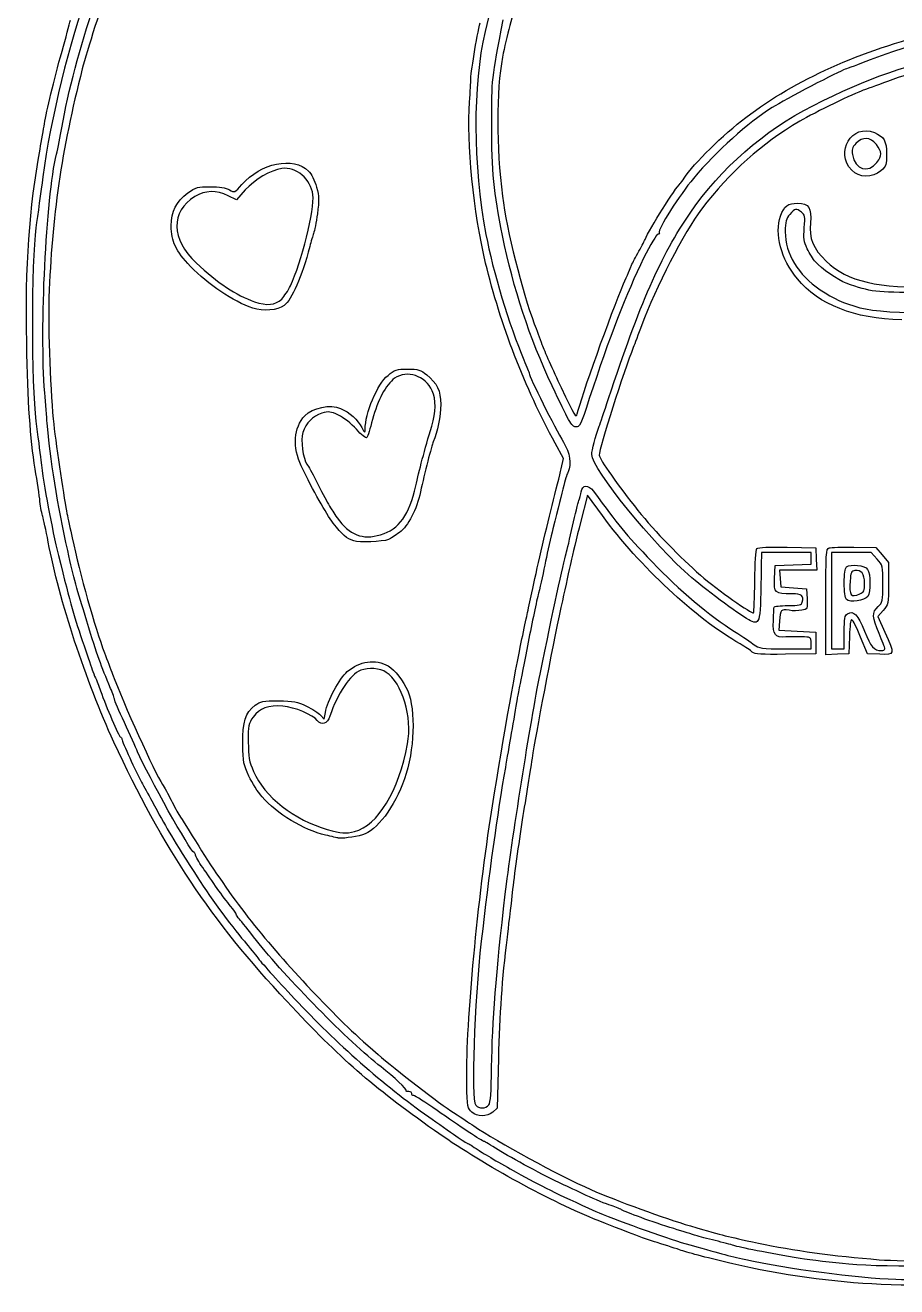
# Model space of a CAD drawing. Header units: millimetres. Extents: x 15 to 195, y 46 to 238.
# Drawn here: x 15.3 to 101.9, y 46.4 to 171.8 of the extents above; entities that cross this region are included whole.
import ezdxf

# ---------------------------------------------------------------- set-up
doc = ezdxf.new("R2010")
doc.units = ezdxf.units.MM
doc.layers.add('Capa_1', color=7, linetype='CONTINUOUS')

msp = doc.modelspace()

# ---------------------------------------------------------------- linework, layer by layer
at = {"layer": 'Capa_1', "color": 7}
for points in [[(99.97286, 158.17009)], [(97.46255, 157.38273)], [(40.78993, 144.58243)], [(37.92126, 143.66994)], [(47.9498, 120.52711)], [(50.62466, 121.14243)], [(96.95051, 114.7057)], [(98.267, 115.26374)], [(100.75249, 109.80859)], [(48.04084, 91.64213)], [(46.42557, 90.9788)], [(61.3756, 64.45335)], [(97.17965, 48.61449)], [(100.38604, 46.60501)]]:
    msp.add_lwpolyline(points, close=True, dxfattribs=at)
for points in [[(37.16885, 155.42769), (36.28264, 154.43808), (35.44702, 154.85644)], [(68.58057, 127.7026), (68.81979, 128.72021), (67.98486, 130.23958)], [(72.66854, 123.05586), (71.18524, 125.08616), (70.49316, 122.37282)], [(89.79679, 116.806), (89.85039, 118.09834), (91.63686, 118.15414), (93.42333, 118.21004), (93.42333, 118.78843), (93.42333, 119.36682), (90.94976, 119.36682), (88.47619, 119.36682), (88.46269, 118.04954)], [(91.05558, 119.9087), (93.8815, 119.8546), (93.9365, 118.73247), (93.9915, 117.61034), (92.13954, 117.61034), (90.28759, 117.61034), (90.34389, 116.78095), (90.40019, 115.95155), (91.68278, 115.85395), (92.96537, 115.75635), (93.01987, 114.75805)], [(99.98364, 118.72323), (99.39802, 119.36677), (97.41846, 119.36677), (95.4389, 119.36677), (95.4389, 114.58553), (95.4389, 109.8043), (96.0802, 109.8043), (96.72149, 109.8043), (96.72149, 111.45623)], [(97.6876, 119.9114), (99.84469, 119.8922), (100.48182, 119.14107), (101.11895, 118.38995), (101.11895, 116.30192)], [(97.23269, 111.03774), (97.17959, 109.31649), (96.03442, 109.25839), (94.88925, 109.20029), (94.88922, 114.4655)], [(100.58661, 113.61913), (100.05428, 113.02439), (100.76459, 111.46317)], [(90.28182, 112.53657), (90.21692, 111.65838), (92.0492, 111.56078), (93.88147, 111.46318), (93.88147, 110.38984), (93.88147, 109.3165), (90.8778, 109.2628)], [(90.84139, 109.80433), (93.4234, 109.80433), (93.4234, 110.38979)], [(100.25444, 109.25879), (99.02348, 109.31649), (98.33946, 110.97212)], [(44.64904, 103.20733), (45.01702, 102.8154), (45.1317, 103.46647)], [(62.33448, 69.05586), (62.21607, 64.11786), (61.76262, 63.73796)], [(59.68403, 63.73096), (59.68405, 63.7307)]]:
    msp.add_lwpolyline(points, dxfattribs=at)
for points in [[(23.7169, 176.05851), (22.95849, 174.05665), (21.40271, 169.21487), (20.95779, 167.4718)], [(21.54945, 175.18038), (19.72241, 170.33372), (17.80902, 162.51918), (17.03395, 156.73849)], [(62.27517, 175.47308), (62.07983, 175.19061), (61.43228, 172.98887), (61.01246, 171.17973)], [(18.9225, 161.61724), (19.54484, 165.19944), (20.74014, 169.71743), (22.14939, 173.81425)], [(64.19099, 174.05178), (63.81848, 173.25646), (63.10397, 170.59261), (62.74015, 168.64269)], [(18.9467, 169.22818), (19.30799, 170.51618), (19.68254, 171.90296), (19.77903, 172.30991)], [(59.58197, 166.38359), (59.54347, 166.80273), (60.20245, 170.83543), (60.50924, 172.05788)], [(61.66757, 162.00754), (61.66957, 166.48097), (61.65957, 166.38635), (62.82259, 172.34892)], [(133.36693, 168.64824), (123.45958, 173.06201), (111.14173, 172.95459), (99.28663, 168.35105)], [(61.01246, 171.17973), (59.75518, 165.7617), (59.7879, 158.0244), (61.09786, 150.98147)], [(86.93968, 162.64274), (91.98108, 166.43487), (98.17155, 169.21786), (105.93019, 171.18012)], [(17.19722, 162.00754), (17.39182, 163.27494), (18.12116, 166.28512), (18.9467, 169.22818)], [(62.74015, 168.64269), (62.10722, 165.25051), (62.10529, 159.73188), (62.73515, 154.79747)], [(93.60656, 163.80629), (99.12596, 166.61042), (103.08934, 167.97792), (108.99766, 169.11676)], [(99.28663, 168.35105), (98.12772, 167.90102), (97.01462, 167.4856), (96.81307, 167.42788)], [(110.73842, 168.77334), (107.58902, 168.24789), (103.70687, 167.2263), (101.02736, 166.21789)], [(20.95779, 167.4718), (18.88767, 159.36158), (17.91988, 152.7164), (17.6467, 144.73656)], [(96.81307, 167.42788), (96.28783, 167.27748), (90.7737, 164.38157), (89.5673, 163.62255)], [(59.45862, 164.15134), (59.54052, 165.22626), (59.59602, 166.23077), (59.58197, 166.38359)], [(101.02736, 166.21789), (99.91884, 165.8007), (98.82834, 165.40196), (98.60403, 165.33181)], [(98.60403, 165.33181), (97.77726, 165.07321), (93.83378, 163.1466), (92.30052, 162.25217)], [(61.06435, 148.15173), (59.87208, 153.11837), (59.15924, 160.22121), (59.45862, 164.15134)], [(81.38944, 153.12816), (84.44499, 157.57718), (88.74737, 161.33759), (93.60656, 163.80629)], [(89.5673, 163.62255), (87.08559, 162.06115), (84.07966, 159.35836), (81.72736, 156.57324)], [(16.75847, 159.47056), (16.91738, 160.32923), (17.11481, 161.47087), (17.19722, 162.00754)], [(62.74472, 150.88386), (61.84208, 155.31101), (61.66523, 157.13732), (61.66757, 162.00754)], [(80.81658, 156.60449), (81.72537, 158.02118), (84.71483, 160.96921), (86.93968, 162.64274)], [(92.30052, 162.25217), (88.45104, 160.0066), (85.41414, 157.28874), (82.5214, 153.50043)], [(97.46255, 157.38276), (95.75678, 159.19954), (97.47415, 162.04881), (99.7255, 161.13715)], [(18.3936, 158.98268), (18.53532, 159.57302), (18.77332, 160.75857), (18.9225, 161.61724)], [(99.91167, 159.94347), (99.30592, 160.71021), (98.54511, 160.74758), (97.88366, 160.04307)], [(99.7255, 161.13715), (100.64261, 160.76577), (100.93572, 160.24817), (100.93572, 159.00003)], [(15.4288, 140.24806), (15.28543, 147.81967), (15.69316, 153.71402), (16.75847, 159.47056)], [(97.88366, 160.04307), (97.50731, 159.64223), (97.43603, 159.42194), (97.52662, 158.93955)], [(99.97287, 158.1701), (100.50521, 158.84285), (100.4926, 159.20815), (99.91167, 159.94347)], [(17.22557, 135.26271), (16.70851, 141.54486), (17.35393, 154.65176), (18.3936, 158.98268)], [(36.82184, 155.95337), (38.69167, 158.11392), (41.96497, 158.78261), (43.45719, 157.30888)], [(97.52662, 158.93955), (97.80965, 157.4323), (99.07429, 157.03451), (99.97286, 158.17009)], [(100.93572, 159.00003), (100.93572, 157.95147), (100.88442, 157.80047), (100.37198, 157.34123)], [(40.81006, 157.55944), (39.67804, 157.39772), (38.11199, 156.48088), (37.16885, 155.42769)], [(43.89444, 154.94058), (43.69925, 156.49801), (42.21309, 157.75987), (40.81006, 157.55944)], [(43.45719, 157.30888), (43.74035, 157.02924), (44.07109, 156.3622), (44.24804, 155.7139)], [(100.37198, 157.34123), (99.54657, 156.60149), (98.17773, 156.62103), (97.46255, 157.38273)], [(17.03395, 156.73849), (16.83247, 155.23582), (16.52332, 152.95253), (16.34696, 151.66453)], [(31.46845, 155.13107), (32.24061, 155.69868), (32.44086, 155.75443), (33.69127, 155.74986)], [(33.69127, 155.74986), (34.57435, 155.74686), (35.25368, 155.63693), (35.59209, 155.44288)], [(35.59209, 155.44288), (36.11134, 155.14514), (36.12855, 155.15229), (36.82184, 155.95337)], [(44.24804, 155.7139), (44.51087, 154.75095), (44.5222, 154.39093), (44.33144, 153.06375)], [(76.91502, 150.5141), (77.33599, 151.52126), (79.9622, 155.68657), (80.40877, 156.05537)], [(81.72736, 156.57324), (80.36727, 154.9629), (78.14614, 151.45397), (78.30911, 151.17312)], [(80.40877, 156.05537), (80.47377, 156.10907), (80.65727, 156.35614), (80.81658, 156.60449)], [(32.14458, 154.76284), (29.71181, 153.31465), (29.77487, 150.52153), (32.29353, 148.16636)], [(29.80277, 151.84644), (29.80277, 153.32342), (30.2743, 154.25326), (31.46845, 155.13107)], [(35.44702, 154.85644), (34.30306, 155.42915), (33.2119, 155.39824), (32.14458, 154.76284)], [(41.66031, 145.90883), (42.7337, 148.15425), (44.06861, 153.55081), (43.89444, 154.94058)], [(62.73515, 154.79747), (63.1642, 151.43706), (64.69677, 145.29775), (65.90435, 142.10198)], [(44.33144, 153.06375), (44.21003, 152.21905), (44.04235, 151.3391), (43.95881, 151.10832)], [(73.28517, 134.68627), (76.36782, 144.06458), (78.50546, 148.92895), (81.38944, 153.12816)], [(82.5214, 153.50043), (80.83162, 151.2875), (77.9243, 145.65386), (76.58873, 142.00443)], [(90.39065, 152.83598), (90.75417, 153.84978), (91.09681, 154.10387), (92.10039, 154.10387)], [(92.45904, 153.22018), (91.92283, 153.6202), (91.83001, 153.60262), (91.30746, 153.00209)], [(92.10039, 154.10387), (93.19221, 154.10387), (93.50498, 153.62237), (93.36169, 152.16217)], [(92.74937, 151.67282), (92.84867, 152.80588), (92.82177, 152.94959), (92.45904, 153.22018)], [(31.72797, 147.831), (30.25258, 149.36984), (29.80277, 150.30801), (29.80277, 151.84644)], [(92.0564, 146.58881), (90.43932, 148.52766), (89.75972, 151.07639), (90.39065, 152.83598)], [(91.30746, 153.00209), (90.93025, 152.56858), (90.85814, 152.29015), (90.85814, 151.26703)], [(93.36169, 152.16217), (93.20903, 150.60651), (93.61727, 149.60932), (94.92617, 148.34071)], [(16.34696, 151.66453), (15.88461, 148.28803), (15.88467, 135.98578), (16.34706, 132.44203)], [(43.95881, 151.10832), (43.87531, 150.87753), (43.70353, 150.29352), (43.57715, 149.81052)], [(61.09786, 150.98147), (61.75766, 147.43409), (63.42271, 141.93145), (64.86649, 138.52689)], [(67.66982, 135.95475), (65.41478, 140.75841), (63.82932, 145.56431), (62.74472, 150.88386)], [(78.20299, 151.02539), (78.08036, 151.05489), (77.43829, 149.98128), (76.77617, 148.63961)], [(78.30911, 151.17312), (78.37341, 151.06237), (78.32561, 150.9959), (78.20299, 151.02539)], [(90.85814, 151.26703), (90.85814, 149.0779), (92.11021, 147.00305), (94.3335, 145.50789)], [(93.04856, 149.58049), (92.70328, 150.29288), (92.65685, 150.61759), (92.74937, 151.67282)], [(43.57715, 149.81052), (42.78288, 146.77497), (41.80773, 144.53231), (41.02035, 143.93044)], [(76.19082, 149.12746), (76.49468, 149.66413), (76.82057, 150.28812), (76.91502, 150.5141)], [(93.85256, 148.2764), (93.63515, 148.52986), (93.27335, 149.1167), (93.04856, 149.58049)], [(32.29353, 148.16636), (34.43875, 146.16039), (36.22166, 144.97562), (38.08872, 144.31537)], [(67.98486, 130.23958), (64.98939, 135.69059), (62.52374, 142.07235), (61.06435, 148.15173)], [(76.77617, 148.63961), (75.05544, 145.15286), (73.35465, 140.75986), (71.37396, 134.68622)], [(75.52594, 147.85897), (75.58774, 148.01997), (75.88696, 148.59079), (76.19082, 149.12746)], [(96.90465, 146.15769), (96.13857, 146.42862), (94.40572, 147.63153), (93.85256, 148.2764)], [(94.92617, 148.34071), (97.00726, 146.32367), (100.08788, 145.61109), (105.88289, 145.80631)], [(37.92126, 143.66994), (35.95078, 144.35156), (33.45854, 146.02601), (31.72797, 147.831)], [(74.78655, 146.1026), (75.13138, 146.9076), (75.46411, 147.69797), (75.52594, 147.85897)], [(40.78993, 144.58247), (41.03739, 144.82822), (41.42906, 145.42508), (41.66031, 145.90883)], [(70.17832, 133.16665), (70.49313, 134.63479), (73.55021, 143.21645), (74.78655, 146.1026)], [(102.43708, 142.51773), (97.66547, 142.639), (94.22552, 143.98807), (92.0564, 146.58881)], [(94.3335, 145.50789), (95.71398, 144.57951), (96.57055, 144.19112), (98.27885, 143.71897)], [(104.41697, 145.2398), (99.806, 145.2241), (99.40659, 145.2729), (96.90465, 146.15769)], [(17.6467, 144.73656), (17.54497, 141.76511), (17.80503, 134.77539), (18.1154, 132.13878)], [(38.08872, 144.31537), (39.29477, 143.88887), (40.17964, 143.97636), (40.78993, 144.58243)], [(41.02035, 143.93044), (40.39226, 143.45032), (38.9151, 143.32615), (37.92126, 143.66994)], [(98.27885, 143.71897), (100.95673, 142.97884), (109.39871, 143.09286), (115.319, 143.94912)], [(65.90435, 142.10198), (66.10714, 141.56531), (66.44859, 140.64321), (66.66313, 140.05288)], [(76.58873, 142.00443), (76.25485, 141.09209), (75.87403, 140.08218), (75.74247, 139.76018)], [(16.28158, 127.66074), (15.77379, 130.81297), (15.54293, 134.22054), (15.4288, 140.24806)], [(66.66313, 140.05288), (66.87767, 139.46254), (67.73012, 137.54929), (68.55746, 135.80121)], [(75.74247, 139.76018), (74.83179, 137.5312), (72.35228, 129.70104), (72.35228, 129.05412)], [(64.86649, 138.52689), (65.15415, 137.84857), (65.38951, 137.25336), (65.38951, 137.2042)], [(49.08237, 131.60609), (49.08237, 133.23591), (50.28888, 136.09371), (51.35708, 136.99407)], [(51.35708, 136.99407), (52.01526, 137.54884), (52.21859, 137.61345), (53.30468, 137.61298)], [(55.76314, 135.45491), (55.09877, 136.9461), (53.22052, 137.56854), (52.01395, 136.69738)], [(53.30468, 137.61298), (54.35654, 137.61253), (54.60861, 137.53838), (55.20518, 137.05371)], [(55.20518, 137.05371), (56.24697, 136.20739), (56.59321, 135.46787), (56.59401, 134.0874)], [(65.38951, 137.2042), (65.38951, 136.88517), (67.96083, 131.72538), (68.80032, 130.35983)], [(52.01395, 136.69738), (51.14068, 136.06686), (50.32213, 134.54091), (49.81514, 132.59831)], [(70.00524, 131.85812), (69.65458, 131.86012), (69.30063, 132.48083), (67.66982, 135.95475)], [(68.55746, 135.80121), (69.88896, 132.98789), (70.07511, 132.68533), (70.17832, 133.16665)], [(17.46622, 132.24682), (17.42182, 132.83715), (17.31351, 134.1943), (17.22557, 135.26271)], [(55.69874, 131.94319), (56.11835, 133.3489), (56.14142, 134.606), (55.76314, 135.45491)], [(71.37396, 134.68622), (70.50006, 132.00644), (70.42721, 131.85593), (70.00524, 131.85812)], [(72.36721, 131.95414), (72.44871, 132.16881), (72.8618, 133.39827), (73.28517, 134.68627)], [(42.72798, 127.98051), (41.84842, 129.80058), (41.99264, 131.85757), (43.07813, 132.97445)], [(44.77105, 133.22096), (43.8747, 132.95367), (43.17811, 132.24911), (42.88488, 131.31323)], [(43.07813, 132.97445), (43.86226, 133.78125), (45.65307, 134.14835), (46.64701, 133.70603)], [(46.43489, 133.04312), (45.6598, 133.40829), (45.46799, 133.42879), (44.77105, 133.22096)], [(48.20931, 131.63244), (47.71522, 132.1813), (46.91673, 132.8161), (46.43489, 133.04312)], [(46.64701, 133.70603), (47.50005, 133.32641), (48.37065, 132.53831), (48.76172, 131.79172)], [(56.59401, 134.0874), (56.59464, 132.99134), (56.26279, 131.32306), (55.8591, 130.39287)], [(16.34706, 132.44203), (16.52212, 131.10036), (16.74176, 129.35539), (16.83514, 128.56433)], [(19.50488, 119.56192), (18.53244, 123.85094), (17.71549, 128.93416), (17.46622, 132.24682)], [(18.1154, 132.13878), (18.39071, 129.80012), (19.19748, 124.36311), (19.43144, 123.26981)], [(48.76172, 131.79172), (49.03828, 131.26373), (49.08237, 131.23821), (49.08237, 131.60609)], [(49.81514, 132.59831), (49.58261, 131.70732), (49.3283, 130.90097), (49.25, 130.80642)], [(54.11545, 126.00194), (54.42544, 127.44024), (55.0151, 129.65292), (55.69874, 131.94319)], [(71.61836, 129.11021), (71.61754, 129.56243), (71.97606, 130.92396), (72.36721, 131.95414)], [(42.88488, 131.31323), (42.65657, 130.58453), (42.90908, 128.6445), (43.29678, 128.14862)], [(49.25, 130.80642), (49.1717, 130.71192), (48.70339, 131.08358), (48.20931, 131.63244)], [(55.8591, 130.39287), (55.68225, 129.98536), (54.98622, 127.26257), (54.58699, 125.41649)], [(68.80032, 130.35983), (69.43879, 129.32127), (69.62089, 128.13145), (69.25332, 127.39995)], [(16.83514, 128.56433), (17.13771, 126.00117), (17.92089, 121.77652), (18.59447, 119.0741)], [(45.9151, 122.30153), (45.1827, 123.25995), (43.93388, 125.48515), (42.72798, 127.98051)], [(43.29678, 128.14862), (43.42266, 127.98762), (43.81616, 127.28507), (44.17123, 126.5874)], [(81.57326, 116.86322), (77.78146, 120.1196), (71.62091, 127.69859), (71.61836, 129.11021)], [(72.35228, 129.05412), (72.35228, 128.69733), (74.30281, 125.91816), (76.20649, 123.56254)], [(16.75363, 124.44072), (16.68423, 125.03106), (16.47177, 126.48007), (16.28158, 127.66074)], [(67.67831, 124.05042), (68.04298, 125.49943), (68.449, 127.14291), (68.58057, 127.7026)], [(69.25332, 127.39995), (69.1013, 127.0974), (68.79114, 125.93107), (67.74463, 121.72655)], [(44.17123, 126.5874), (45.3678, 124.23628), (45.63726, 123.76083), (46.30467, 122.82306)], [(50.62471, 121.14243), (52.45077, 121.68243), (53.49898, 123.14165), (54.11545, 126.00194)], [(70.55816, 125.41649), (70.63646, 126.13113), (71.29061, 126.16265), (71.78866, 125.47579)], [(71.78866, 125.47579), (74.34277, 121.95333), (74.77371, 121.43445), (77.65151, 118.41663)], [(17.02496, 122.95866), (16.94516, 123.18346), (16.82307, 123.85039), (16.75363, 124.44072)], [(54.58699, 125.41649), (54.2049, 123.64967), (53.36586, 122.02165), (52.50263, 121.37211)], [(69.70518, 122.00132), (69.96099, 123.18199), (70.24554, 124.32363), (70.33751, 124.5383)], [(70.33751, 124.5383), (70.42951, 124.75297), (70.52877, 125.14815), (70.55816, 125.41649)], [(17.57086, 120.42168), (17.35042, 121.59222), (17.10476, 122.73386), (17.02496, 122.95866)], [(19.43144, 123.26981), (19.53479, 122.78681), (19.76863, 121.68908), (19.95107, 120.83041)], [(65.65393, 115.36614), (66.1391, 117.66784), (66.98182, 121.28297), (67.67831, 124.05042)], [(86.36915, 110.28164), (81.96873, 112.7834), (76.33742, 118.034), (72.66854, 123.05586)], [(76.20649, 123.56254), (77.89769, 121.46984), (80.46601, 118.81114), (82.41694, 117.13356)], [(47.9498, 120.52711), (47.21779, 120.77265), (46.81506, 121.12386), (45.9151, 122.30153)], [(46.30467, 122.82306), (47.52387, 121.10999), (48.81559, 120.60746), (50.62466, 121.14243)], [(67.74463, 121.72655), (67.54672, 120.9314), (67.22554, 119.48239), (67.03091, 118.50653)], [(69.0695, 119.26919), (69.1633, 119.59119), (69.44937, 120.82065), (69.70518, 122.00132)], [(70.49316, 122.37282), (70.11252, 120.88049), (69.67916, 119.08867), (69.53014, 118.391)], [(24.10083, 100.53457), (21.31534, 106.55868), (18.6569, 114.65499), (17.57086, 120.42168)], [(19.95107, 120.83041), (20.70947, 117.26094), (22.22024, 111.89831), (23.16731, 109.414)], [(51.39429, 120.66389), (50.82596, 120.44345), (48.47726, 120.35019), (47.9498, 120.52711)], [(52.50263, 121.37211), (52.08272, 121.05616), (51.58397, 120.73746), (51.39429, 120.66389)], [(21.4134, 112.53644), (20.39762, 115.81218), (20.1402, 116.75976), (19.50488, 119.56192)], [(66.47262, 107.26732), (67.76628, 113.5809), (68.78804, 118.30308), (69.0695, 119.26919)], [(87.8287, 116.53686), (87.8425, 118.31638), (87.92988, 119.64346), (88.04094, 119.76175)], [(88.04094, 119.76175), (88.15869, 119.88717), (89.29226, 119.94243), (91.05558, 119.9087)], [(94.88922, 114.4655), (94.88922, 119.31187), (94.91472, 119.73872), (95.20987, 119.8307)], [(95.20987, 119.8307), (95.38622, 119.8857), (96.5012, 119.922), (97.6876, 119.9114)], [(18.59447, 119.0741), (19.83956, 114.07876), (20.14514, 113.00194), (21.14199, 110.09709)], [(67.03091, 118.50653), (66.83628, 117.53067), (66.51864, 116.11043), (66.32504, 115.35044)], [(69.53014, 118.391), (69.38113, 117.69333), (69.00488, 115.98087), (68.69404, 114.58553)], [(77.65151, 118.41663), (80.27034, 115.67038), (83.36752, 113.05696), (85.81946, 111.52448)], [(88.46269, 118.04954), (88.40419, 112.34006), (88.36729, 112.15187), (87.3937, 112.59295)], [(96.72149, 116.35704), (96.72149, 117.25025), (96.80449, 117.82383), (96.95053, 117.94012)], [(96.95053, 117.94012), (97.35586, 118.26286), (98.76298, 118.10345), (99.03742, 117.7037)], [(100.56927, 116.25774), (100.56927, 118.04265), (100.55737, 118.09278), (99.98364, 118.72323)], [(87.3937, 112.59295), (86.67303, 112.91944), (83.18957, 115.47515), (81.57326, 116.86322)], [(82.41694, 117.13356), (84.15423, 115.63968), (87.54697, 113.23796), (87.6959, 113.39658)], [(91.53002, 115.27129), (89.79035, 115.27629), (89.73531, 115.32489), (89.79679, 116.806)], [(97.78513, 117.57659), (97.41968, 117.52139), (97.35514, 117.38473), (97.30602, 116.56185)], [(98.73699, 116.31318), (98.73699, 117.27398), (98.43508, 117.67472), (97.78513, 117.57659)], [(99.03742, 117.7037), (99.34998, 117.24843), (99.36348, 115.45342), (99.05762, 115.01438)], [(87.6959, 113.39658), (87.756, 113.46058), (87.81577, 114.87373), (87.8287, 116.53686)], [(96.95053, 114.7057), (96.81043, 114.85901), (96.72149, 115.50023), (96.72149, 116.35704)], [(97.30602, 116.56185), (97.21732, 115.07647), (97.35282, 114.89353), (98.267, 115.26374)], [(98.267, 115.26374), (98.67327, 115.42826), (98.73699, 115.57054), (98.73699, 116.31318)], [(100.08829, 113.99561), (100.54358, 114.41229), (100.56927, 114.53309), (100.56927, 116.25774)], [(101.11895, 116.30192), (101.11895, 114.26357), (101.10625, 114.19973), (100.58661, 113.61913)], [(65.19724, 113.21947), (65.29004, 113.6488), (65.49555, 114.61481), (65.65393, 115.36614)], [(66.32504, 115.35044), (66.13144, 114.59044), (65.66797, 112.39498), (65.29512, 110.47163)], [(68.69404, 114.58553), (67.94872, 111.23988), (66.21737, 102.29077), (65.768, 99.46123)], [(91.11166, 114.09771), (92.24624, 114.09771), (92.47791, 114.15281), (92.54766, 114.43923)], [(92.54766, 114.43923), (92.70823, 115.09866), (92.50046, 115.26856), (91.53002, 115.27129)], [(93.01987, 114.75805), (93.07337, 113.77802), (93.06387, 113.7575), (92.49726, 113.63681)], [(99.05762, 115.01438), (98.75764, 114.58374), (97.26217, 114.36467), (96.95051, 114.7057)], [(64.67125, 110.78006), (64.86774, 111.6924), (65.10444, 112.79013), (65.19724, 113.21947)], [(89.67312, 112.57831), (89.70002, 113.25298), (89.73032, 113.87085), (89.74042, 113.95135)], [(89.74042, 113.95135), (89.75052, 114.03185), (90.3676, 114.09771), (91.11166, 114.09771)], [(91.22896, 113.63181), (90.42376, 113.76895), (90.36813, 113.70461), (90.28182, 112.53657)], [(92.49726, 113.63681), (92.17982, 113.56921), (91.60909, 113.56681), (91.22896, 113.63181)], [(96.72149, 111.45623), (96.72149, 112.83122), (96.77529, 113.13816), (97.04214, 113.28712)], [(97.04214, 113.28712), (97.66698, 113.63585), (98.08058, 113.21452), (98.73699, 111.56067)], [(100.18609, 111.32102), (99.48744, 112.94055), (99.46957, 113.42935), (100.08829, 113.99561)], [(23.77765, 105.86318), (22.78866, 108.21204), (22.51369, 108.98817), (21.4134, 112.53644)], [(90.91624, 110.98122), (89.83391, 110.91882), (89.618, 111.19625), (89.67312, 112.57831)], [(97.47063, 112.69337), (97.35822, 112.73327), (97.265, 112.08465), (97.23269, 111.03774)], [(98.33946, 110.97212), (97.96326, 111.88272), (97.57228, 112.65728), (97.47063, 112.69337)], [(61.55074, 92.92363), (62.59995, 99.6598), (63.99265, 107.62924), (64.67125, 110.78006)], [(65.29512, 110.47163), (64.92227, 108.54828), (64.53607, 106.57944), (64.4369, 106.09644)], [(85.81946, 111.52448), (86.62566, 111.0206), (87.50445, 110.42743), (87.77233, 110.20633)], [(92.46145, 110.99502), (91.93239, 111.00592), (91.23704, 111.00002), (90.91624, 110.98122)], [(93.4234, 110.38979), (93.4234, 110.96344), (93.404, 110.97565), (92.46145, 110.99502)], [(98.73699, 111.56067), (99.35896, 109.9936), (99.65807, 109.65137), (100.43185, 109.62152)], [(100.75249, 109.80859), (100.75249, 109.91828), (100.49761, 110.59887), (100.18609, 111.32102)], [(100.76459, 111.46317), (101.77292, 109.2469), (101.75935, 109.18824), (100.25444, 109.25879)], [(21.14199, 110.09709), (21.51032, 109.02375), (21.89935, 107.88211), (22.0065, 107.56011)], [(23.16731, 109.414), (23.43327, 108.71633), (23.79584, 107.75033), (23.97302, 107.26732)], [(87.57971, 109.4849), (87.41777, 109.63662), (86.87302, 109.99516), (86.36915, 110.28164)], [(90.8778, 109.2628), (88.49571, 109.2202), (87.8132, 109.2658), (87.57971, 109.4849)], [(87.77233, 110.20633), (88.21132, 109.84399), (88.51412, 109.80433), (90.84139, 109.80433)], [(100.43185, 109.62152), (100.6082, 109.61452), (100.75249, 109.69892), (100.75249, 109.80859)], [(47.30698, 107.53763), (48.52272, 108.59463), (50.1373, 108.81721), (51.37271, 108.09812)], [(51.18819, 107.46333), (50.5515, 107.88243), (49.40412, 107.97341), (48.64288, 107.66515)], [(51.37271, 108.09812), (52.0357, 107.71221), (52.90444, 106.60088), (53.31885, 105.60853)], [(22.0065, 107.56011), (22.11365, 107.23811), (22.25761, 106.88684), (22.32641, 106.7795)], [(22.32641, 106.7795), (22.39521, 106.67217), (22.60146, 106.14526), (22.78473, 105.60859)], [(23.97302, 107.26732), (25.00035, 104.46676), (28.17863, 97.45965), (28.93513, 96.32745)], [(45.1317, 103.46647), (45.34426, 104.67326), (46.49973, 106.83579), (47.30698, 107.53763)], [(48.64288, 107.66515), (47.58621, 107.23726), (46.30853, 105.33931), (45.58336, 103.12034)], [(53.2989, 100.36449), (53.78729, 103.00096), (52.7701, 106.42202), (51.18819, 107.46333)], [(63.01426, 85.41027), (63.585, 90.28122), (65.59476, 102.98304), (66.47262, 107.26732)], [(22.78473, 105.60859), (23.32396, 104.02961), (24.57123, 101.12553), (24.74043, 101.05504)], [(24.16344, 104.76538), (24.16344, 104.86518), (23.98983, 105.35923), (23.77765, 105.86318)], [(53.31885, 105.60853), (54.12793, 103.67111), (53.98293, 99.67592), (53.00173, 96.8711)], [(64.4369, 106.09644), (64.3377, 105.61344), (64.22717, 105.04262), (64.19121, 104.82795)], [(25.14311, 102.46164), (24.60429, 103.62886), (24.16344, 104.66554), (24.16344, 104.76538)], [(36.92316, 100.32809), (36.89396, 102.58383), (37.1651, 103.44391), (38.13857, 104.18345)], [(40.91521, 104.09766), (39.45522, 104.22248), (38.58199, 103.90571), (37.94928, 103.02175)], [(38.13857, 104.18345), (38.65726, 104.5775), (38.94415, 104.63233), (40.47068, 104.62924)], [(40.47068, 104.62924), (41.9616, 104.62624), (42.35982, 104.55204), (43.2462, 104.11249)], [(43.2462, 104.11249), (43.81537, 103.83021), (44.44665, 103.42289), (44.64904, 103.20733)], [(64.19121, 104.82795), (63.89479, 103.05863), (63.3322, 99.77022), (63.02266, 97.99762)], [(37.94928, 103.02175), (37.48392, 102.3716), (37.44854, 102.19182), (37.46276, 100.54941)], [(44.32213, 102.67652), (43.8864, 103.23572), (42.05332, 104.00036), (40.91521, 104.09766)], [(45.58336, 103.12034), (45.32427, 102.32753), (44.7512, 102.12588), (44.32213, 102.67652)], [(26.46207, 99.55881), (26.27546, 99.98814), (25.68193, 101.29442), (25.14311, 102.46164)], [(41.29338, 74.75743), (33.81598, 82.75388), (28.94676, 90.0544), (24.10083, 100.53457)], [(24.74043, 101.05504), (24.82633, 101.01924), (24.89656, 100.91133), (24.89656, 100.8152)], [(24.89656, 100.8152), (24.89656, 100.60999), (26.30913, 97.52403), (26.85624, 96.53401)], [(37.46276, 100.54941), (37.47566, 99.05522), (37.55666, 98.59506), (37.98015, 97.60729)], [(48.04084, 91.64213), (50.33827, 92.21009), (52.43161, 95.68263), (53.2989, 100.36449)], [(32.08113, 89.54099), (31.67117, 89.72578), (27.51644, 97.13296), (26.46207, 99.55881)], [(37.52905, 97.14049), (37.00032, 98.25607), (36.94631, 98.54018), (36.92316, 100.32809)], [(65.768, 99.46123), (65.57196, 98.22689), (65.12397, 95.4167), (64.77245, 93.21636)], [(63.02266, 97.99762), (62.22665, 93.43919), (61.38433, 87.36809), (60.62645, 80.72664)], [(38.83163, 95.08136), (38.43447, 95.54027), (37.84831, 96.46687), (37.52905, 97.14049)], [(37.98015, 97.60729), (39.04552, 95.12256), (42.0578, 92.75224), (45.30093, 91.84667)], [(53.00173, 96.8711), (52.02617, 94.08238), (50.20862, 91.66843), (48.80753, 91.30063)], [(26.85624, 96.53401), (27.06384, 96.15834), (27.51926, 95.32406), (27.86828, 94.68006)], [(28.93513, 96.32745), (29.11859, 96.05287), (29.50186, 95.35032), (29.78683, 94.76623)], [(27.86828, 94.68006), (29.4128, 91.83018), (29.56473, 91.5748), (32.10586, 87.557)], [(29.78683, 94.76623), (30.0718, 94.18213), (30.45006, 93.48469), (30.62739, 93.21636)], [(45.14298, 91.27667), (43.03025, 91.75887), (40.26369, 93.42664), (38.83163, 95.08136)], [(30.62739, 93.21636), (30.80473, 92.94802), (31.66188, 91.58684), (32.53218, 90.1915)], [(59.1888, 66.51162), (59.05697, 71.57609), (60.17768, 84.10829), (61.55074, 92.92363)], [(64.77245, 93.21636), (64.42094, 91.01602), (63.96039, 87.72282), (63.74901, 85.89815)], [(45.30093, 91.84667), (46.80595, 91.42643), (47.08425, 91.40565), (48.04084, 91.64213)], [(46.42557, 90.9788), (46.32479, 91.0046), (45.74763, 91.13866), (45.14298, 91.27667)], [(48.80753, 91.30063), (47.97207, 91.08131), (46.69753, 90.90911), (46.42557, 90.9788)], [(32.22545, 89.26629), (32.22545, 89.3816), (32.16055, 89.50521), (32.08113, 89.54099)], [(32.93181, 88.06285), (32.54331, 88.60943), (32.22545, 89.15098), (32.22545, 89.26629)], [(32.53218, 90.1915), (35.69124, 85.12658), (38.85607, 81.05416), (43.30022, 76.33542)], [(34.38416, 85.97468), (33.97387, 86.57659), (33.32031, 87.51627), (32.93181, 88.06285)], [(32.10586, 87.557), (33.54901, 85.27523), (35.68133, 82.33927), (37.07081, 80.72084)], [(35.6933, 84.22361), (35.38357, 84.58479), (34.79446, 85.37277), (34.38416, 85.97468)], [(61.66131, 68.21001), (61.71471, 72.75481), (62.08908, 77.51428), (63.01426, 85.41027)], [(63.74901, 85.89815), (63.53763, 84.07347), (63.28552, 81.92192), (63.18875, 81.11692)], [(36.25645, 83.41525), (36.25645, 83.49865), (36.00303, 83.86243), (35.6933, 84.22361)], [(36.5771, 82.91469), (36.40074, 83.10659), (36.25645, 83.33184), (36.25645, 83.41525)], [(38.26722, 80.81681), (37.51401, 81.77875), (36.75345, 82.7228), (36.5771, 82.91469)], [(37.07081, 80.72084), (37.58039, 80.12729), (38.18343, 79.38084), (38.4109, 79.06204)], [(50.66246, 68.22861), (47.53778, 70.65939), (41.10621, 77.19108), (38.26722, 80.81681)], [(60.62645, 80.72664), (59.92693, 74.5966), (59.60551, 65.03513), (60.07855, 64.42805)], [(63.18875, 81.11692), (62.68057, 76.88909), (62.44131, 73.51113), (62.33448, 69.05586)], [(38.4109, 79.06204), (38.63837, 78.74325), (40.28333, 76.91955), (42.06637, 75.00938)], [(43.30022, 76.33542), (46.61416, 72.81672), (47.46226, 71.9929), (50.36496, 69.47291)], [(55.97709, 61.90587), (49.65294, 66.39019), (46.7042, 68.971), (41.29338, 74.75743)], [(42.06637, 75.00938), (46.19947, 70.58159), (50.95499, 66.39618), (55.40392, 63.27079)], [(50.36496, 69.47291), (52.06739, 67.99493), (56.56547, 64.53052), (57.87728, 63.68693)], [(53.16636, 65.87363), (53.21756, 66.04303), (52.00038, 67.1878), (50.66246, 68.22861)], [(61.37569, 64.45332), (61.55628, 64.68509), (61.63153, 65.67475), (61.66131, 68.21001)], [(59.68405, 63.7307), (59.27896, 64.07967), (59.24751, 64.25627), (59.1888, 66.51162)], [(53.4412, 65.77163), (53.2688, 65.75743), (53.14512, 65.80333), (53.16636, 65.87363)], [(53.71904, 65.58605), (53.73864, 65.70233), (53.61361, 65.78584), (53.4412, 65.77163)], [(53.91649, 65.37463), (53.78829, 65.37463), (53.69944, 65.46973), (53.71904, 65.58605)], [(56.24246, 63.90144), (55.09136, 64.7117), (54.04468, 65.37463), (53.91649, 65.37463)], [(60.07855, 64.42805), (60.37638, 64.04583), (61.06858, 64.05934), (61.3756, 64.45335)], [(55.40392, 63.27079), (56.3109, 62.63363), (57.52966, 61.7779), (58.11228, 61.36916)], [(60.89848, 60.82108), (60.7578, 60.82108), (58.44219, 62.35306), (56.24246, 63.90144)], [(57.87728, 63.68693), (58.89266, 63.03397), (59.30209, 62.7646), (59.892, 62.36141)], [(61.76262, 63.73796), (61.18533, 63.25431), (60.24085, 63.25101), (59.68403, 63.73096)], [(71.80256, 53.14346), (67.10683, 55.04712), (60.45827, 58.72837), (55.97709, 61.90587)], [(59.892, 62.36141), (62.19752, 60.78562), (68.34345, 57.44929), (71.52332, 56.04731)], [(58.11228, 61.36916), (58.6949, 60.96041), (59.21419, 60.62599), (59.26625, 60.62599)], [(59.26625, 60.62599), (59.31835, 60.62599), (59.78983, 60.33548), (60.31406, 59.98043)], [(62.31527, 59.98507), (61.58175, 60.44487), (60.9442, 60.82108), (60.89848, 60.82108)], [(60.31406, 59.98043), (60.83829, 59.62537), (62.54521, 58.62673), (64.10722, 57.76122)], [(68.6877, 56.56807), (67.01593, 57.34712), (63.61045, 59.17319), (62.31527, 59.98507)], [(64.10722, 57.76122), (66.62188, 56.36786), (68.00994, 55.68473), (72.02732, 53.86337)], [(71.06966, 55.45627), (70.21307, 55.85643), (69.14119, 56.35674), (68.6877, 56.56807)], [(73.54323, 54.43739), (73.03935, 54.59761), (71.92624, 55.05611), (71.06966, 55.45627)], [(71.52332, 56.04731), (74.13659, 54.89514), (78.82563, 53.18064), (81.422, 52.42795)], [(74.64259, 54.00075), (74.54181, 54.08065), (74.0471, 54.27717), (73.54323, 54.43739)], [(79.77296, 52.15322), (77.70299, 52.79394), (74.88437, 53.80898), (74.64259, 54.00075)], [(78.12391, 50.76283), (76.62062, 51.23314), (75.12991, 51.79455), (71.80256, 53.14346)], [(72.02732, 53.86337), (73.49285, 53.19895), (79.11, 51.17389), (80.87253, 50.67455)], [(81.97169, 51.46591), (81.66936, 51.56321), (80.67993, 51.87247), (79.77296, 52.15322)], [(81.422, 52.42795), (85.08022, 51.36744), (84.76006, 51.44856), (88.20142, 50.71037)], [(83.89557, 50.96266), (83.13976, 51.14217), (82.27401, 51.36863), (81.97169, 51.46591)], [(80.50587, 49.99409), (80.10277, 50.13314), (79.03089, 50.47907), (78.12391, 50.76283)], [(80.87253, 50.67455), (84.34117, 49.69186), (85.1848, 49.46961), (86.91904, 49.08158)], [(85.72785, 50.47252), (85.47591, 50.56262), (84.65139, 50.78315), (83.89557, 50.96266)], [(92.32403, 49.19381), (89.27686, 49.70293), (86.22645, 50.29427), (85.72785, 50.47252)], [(88.20142, 50.71037), (91.5691, 49.98799), (95.68946, 49.42317), (100.20281, 49.06522)], [(85.63623, 48.64978), (83.41819, 49.16793), (81.26619, 49.73182), (80.50587, 49.99409)], [(86.91904, 49.08158), (90.9189, 48.18663), (98.00435, 47.25247), (101.85207, 47.11279)], [(97.17956, 48.61449), (95.56716, 48.75632), (93.38217, 49.01701), (92.32403, 49.19381)], [(100.20281, 49.06522), (102.75916, 48.86249), (108.9305, 48.93223), (111.56291, 49.1936)], [(100.38604, 46.60501), (95.53207, 46.82313), (90.42469, 47.53117), (85.63623, 48.64978)], [(114.40303, 48.81026), (110.66591, 48.38326), (101.05089, 48.27397), (97.17965, 48.61449)], [(116.41844, 47.17196), (112.28314, 46.60962), (105.56787, 46.37215), (100.38604, 46.60501)], [(101.85207, 47.11279), (104.74965, 47.0076), (109.9428, 47.17699), (112.7541, 47.4684)]]:
    msp.add_open_spline(points, degree=3, dxfattribs=at)

doc.saveas('drawing.dxf')
